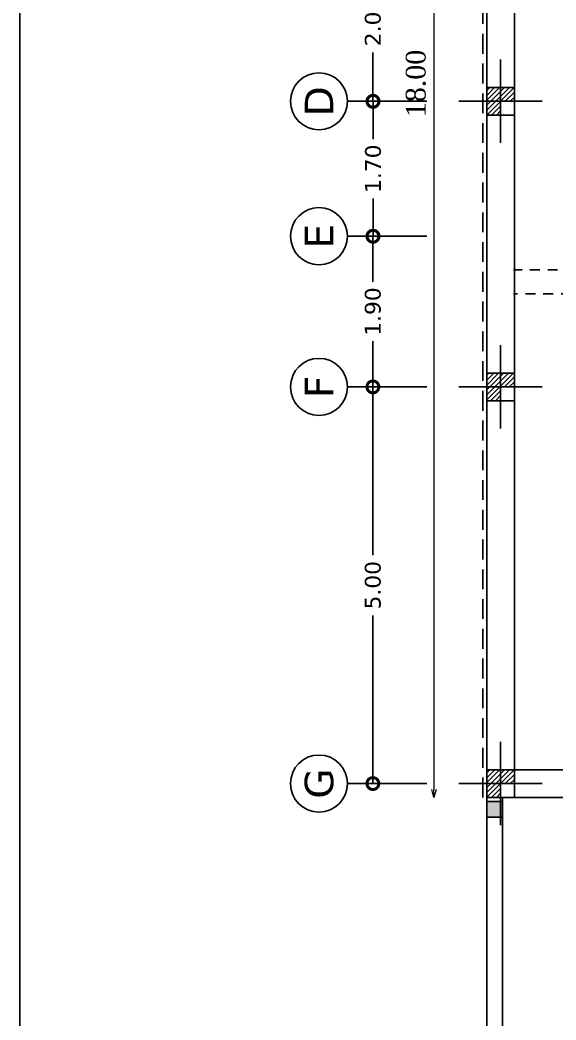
# Model space of a CAD drawing. Header units: inches. Extents: x -1482 to -895, y -39 to 122.
# Drawn here: x -1151.12 to -1144.36, y 60.19 to 72.8 of the extents above; entities that cross this region are included whole.
import ezdxf
from ezdxf.enums import TextEntityAlignment as Align

# ---------------------------------------------------------------- set-up
doc = ezdxf.new("R2010")
doc.units = ezdxf.units.IN
doc.header["$MEASUREMENT"] = 0
doc.header["$PDMODE"] = 3
doc.linetypes.add('DASHED2', pattern=[0.375, 0.25, -0.125])
doc.layers.get('Defpoints').update_dxf_attribs({"lineweight": 15})
for name, color, linetype in [('axe', 150, 'Continuous'), ('fur', 22, 'Continuous'), ('GRADIANT', 251, 'Continuous'), ('KADR', 5, 'Continuous')]:
    doc.layers.add(name, color=color, linetype=linetype)
doc.styles.add('COLI', font='TIMES.TTF', dxfattribs={"height": 0.25})
doc.styles.get("Standard").update_dxf_attribs({"font": 'verdana.TTF'})
doc.dimstyles.new('111', dxfattribs={"dimscale": 0, "dimtxt": 0.2, "dimasz": 0.1, "dimexe": 0.2, "dimexo": 0.5, "dimgap": 0.1, "dimtad": 1, "dimlfac": 1, "dimzin": 0, "dimdsep": 46, "dimtxsty": 'COLI', "dimblk1": 'OPEN30', "dimblk2": 'OPEN30', "dimsah": 1, "dimcen": 0, "dimse1": 1, "dimse2": 1, "dimclrd": 252, "dimclre": 1, "dimclrt": 1, "dimadec": 0, "dimazin": 0, "dimtfac": 0.5, "dimtix": 1, "dimtofl": 0, "dimtmove": 2, "dimatfit": 3, "dimldrblk": 'OPEN30', "dimfxl": 1, "dimtolj": 1, "dimtzin": 0, "dimlwd": 5, "dimarcsym": 0})
doc.dimstyles.new('Standard 1', dxfattribs={"dimtxt": 0.2, "dimasz": 0.3, "dimexe": 0.18, "dimexo": 0.0625, "dimgap": 0.09, "dimtad": 0, "dimzin": 0, "dimdsep": 46, "dimtxsty": 'Standard', "dimblk": 'DOTSMALL', "dimcen": 0.1, "dimclrd": 256, "dimclre": 256, "dimclrt": 256, "dimadec": 0, "dimazin": 0, "dimtfac": 1, "dimtofl": 0, "dimtmove": 0, "dimatfit": 3, "dimldrblk": 'DOTSMALL', "dimfxl": 1, "dimtolj": 1, "dimtzin": 0, "dimlwd": -1, "dimlwe": -1, "dimarcsym": 0})

# ---------------------------------------------------------------- blocks, each defined once
blk = doc.blocks.new('_Open30')
at = {"color": 0, "linetype": 'ByBlock', "lineweight": -2}
for p, q in [((-1, 0.27), (0, 0)), ((0, 0), (-1, -0.27)), ((0, 0), (-1, 0))]:
    blk.add_line(p, q, dxfattribs=at)
blk = doc.blocks.new('*D374')
at = {"color": 252, "lineweight": 5, "ltscale": 0.3, "transparency": 16777216}
blk.add_line((-1145.899, 80.898), (-1145.899, 63.098), dxfattribs=at)
at = {"layer": 'Defpoints', "color": 0, "ltscale": 0.3, "transparency": 16777216}
for p in [(-1144.711, 80.998), (-1145.899, 62.998), (-1144.711, 62.998)]:
    blk.add_point(p, dxfattribs=at)
at = {"color": 252, "lineweight": 5, "ltscale": 0.3, "transparency": 16777216, "xscale": 0.1, "yscale": 0.1, "zscale": 0.1}
for p, rotation in [((-1145.899, 80.998), 90), ((-1145.899, 62.998), 270)]:
    blk.add_blockref('_Open30', p, dxfattribs=dict(at, rotation=rotation))
at = {"color": 1, "ltscale": 0.3, "transparency": 16777216, "insert": (-1146.127, 71.998), "char_height": 0.25, "attachment_point": 5, "rotation": 90, "style": 'COLI'}
blk.add_mtext('\\A1;18.00', dxfattribs=at)
blk = doc.blocks.new('A$C78557366')
at = {"layer": 'GRADIANT', "ltscale": 0.3}
h = blk.add_hatch(dxfattribs=at)
h.set_pattern_fill('ANSI31', color=256, scale=0.2)
h.paths.add_polyline_path([(-0.1, 0), (0, 0), (0, 0.1), (-0.1, 0.1)], flags=16)
h.paths.add_polyline_path([(0.1, 0), (0.1, 0.1), (-0.1, 0.1), (-0.1, 0)], flags=17)
h.paths.add_polyline_path([(0, -0.1), (0.1, -0.1), (0.1, 0.1), (0, 0.1)])
h.paths.add_polyline_path([(0.1, -0.1), (0.1, 0.1), (-0.1, 0.1), (-0.1, -0.1)])
at = {"layer": 'axe', "ltscale": 0.3}
for p, q in [((0, 0.3), (0, -0.3)), ((-0.3, 0), (0.3, 0))]:
    blk.add_line(p, q, dxfattribs=at)
blk.add_lwpolyline([(0.1, 0.1), (-0.1, 0.1), (-0.1, -0.1), (0.1, -0.1)], close=True, dxfattribs=at)
blk = doc.blocks.new('A$C2CD672AE')
blk.add_hatch(color=0).paths.add_polyline_path([(0.2, 0.2), (0, 0.2), (0, 0), (0.2, 0)])
at = {"color": 0}
blk.add_lwpolyline([(0, 0.2), (0.2, 0.2), (0.2, 0), (0, 0)], close=True, dxfattribs=at)
blk = doc.blocks.new('_DotSmall')
at = {"color": 0, "linetype": 'ByBlock', "const_width": 0.5}
blk.add_lwpolyline([(-0.0625, 0, 1), (0.0625, 0, 1)], format="xyb", close=True, dxfattribs=at)
blk = doc.blocks.new('*D492')
at = {"layer": 'axe', "ltscale": 0.3, "transparency": 16777216}
for p, q in [((-1146.67, 73.773), (-1146.49, 73.773)), ((-1146.67, 73.773), (-1146.67, 73.155)), ((-1146.67, 71.773), (-1146.67, 72.39)), ((-1146.67, 71.773), (-1146.49, 71.773))]:
    blk.add_line(p, q, dxfattribs=at)
at = {"layer": 'Defpoints', "color": 0, "ltscale": 0.3, "transparency": 16777216}
for p in [(-1146.707, 73.773), (-1146.712, 71.773), (-1146.67, 71.773)]:
    blk.add_point(p, dxfattribs=at)
at = {"layer": 'axe', "ltscale": 0.3, "transparency": 16777216, "xscale": 0.3, "yscale": 0.3, "zscale": 0.3}
for p, rotation in [((-1146.67, 73.773), 90), ((-1146.67, 71.773), 270)]:
    blk.add_blockref('_DotSmall', p, dxfattribs=dict(at, rotation=rotation))
at = {"layer": 'axe', "ltscale": 0.3, "transparency": 16777216, "insert": (-1146.67, 72.773), "char_height": 0.2, "attachment_point": 5, "rotation": 90}
blk.add_mtext('\\A1;2.00', dxfattribs=at)
blk = doc.blocks.new('*D493')
at = {"layer": 'axe', "ltscale": 0.3, "transparency": 16777216}
for p, q in [((-1146.67, 68.173), (-1146.49, 68.173)), ((-1146.67, 68.173), (-1146.67, 66.054)), ((-1146.67, 63.173), (-1146.67, 65.292)), ((-1146.67, 63.173), (-1146.85, 63.173))]:
    blk.add_line(p, q, dxfattribs=at)
at = {"layer": 'Defpoints', "color": 0, "ltscale": 0.3, "transparency": 16777216}
for p in [(-1146.712, 68.173), (-1146.67, 63.173), (-1146.627, 63.173)]:
    blk.add_point(p, dxfattribs=at)
at = {"layer": 'axe', "ltscale": 0.3, "transparency": 16777216, "xscale": 0.3, "yscale": 0.3, "zscale": 0.3}
for p, rotation in [((-1146.67, 68.173), 90), ((-1146.67, 63.173), 270)]:
    blk.add_blockref('_DotSmall', p, dxfattribs=dict(at, rotation=rotation))
at = {"layer": 'axe', "ltscale": 0.3, "transparency": 16777216, "insert": (-1146.67, 65.673), "char_height": 0.2, "attachment_point": 5, "rotation": 90}
blk.add_mtext('\\A1;5.00', dxfattribs=at)
blk = doc.blocks.new('*D491')
at = {"layer": 'axe', "ltscale": 0.3, "transparency": 16777216}
for p, q in [((-1146.67, 70.072), (-1146.85, 70.072)), ((-1146.67, 70.072), (-1146.67, 69.497)), ((-1146.67, 68.173), (-1146.67, 68.748)), ((-1146.67, 68.173), (-1146.85, 68.173))]:
    blk.add_line(p, q, dxfattribs=at)
at = {"layer": 'Defpoints', "color": 0, "ltscale": 0.3, "transparency": 16777216}
for p in [(-1146.67, 70.072), (-1146.67, 68.173), (-1146.67, 68.173)]:
    blk.add_point(p, dxfattribs=at)
at = {"layer": 'axe', "ltscale": 0.3, "transparency": 16777216, "xscale": 0.3, "yscale": 0.3, "zscale": 0.3}
for p, rotation in [((-1146.67, 70.072), 90), ((-1146.67, 68.173), 270)]:
    blk.add_blockref('_DotSmall', p, dxfattribs=dict(at, rotation=rotation))
at = {"layer": 'axe', "ltscale": 0.3, "transparency": 16777216, "insert": (-1146.67, 69.123), "char_height": 0.2, "attachment_point": 5, "rotation": 90}
blk.add_mtext('\\A1;1.90', dxfattribs=at)
blk = doc.blocks.new('*D490')
at = {"layer": 'axe', "ltscale": 0.3, "transparency": 16777216}
for p, q in [((-1146.667, 71.773), (-1146.487, 71.773)), ((-1146.667, 71.773), (-1146.667, 71.297)), ((-1146.667, 70.072), (-1146.667, 70.548)), ((-1146.667, 70.072), (-1146.487, 70.072))]:
    blk.add_line(p, q, dxfattribs=at)
at = {"layer": 'Defpoints', "color": 0, "ltscale": 0.3, "transparency": 16777216}
for p in [(-1146.67, 71.773), (-1146.67, 70.072), (-1146.667, 70.072)]:
    blk.add_point(p, dxfattribs=at)
at = {"layer": 'axe', "ltscale": 0.3, "transparency": 16777216, "xscale": 0.3, "yscale": 0.3, "zscale": 0.3}
for p, rotation in [((-1146.667, 71.773), 90), ((-1146.667, 70.072), 270)]:
    blk.add_blockref('_DotSmall', p, dxfattribs=dict(at, rotation=rotation))
at = {"layer": 'axe', "ltscale": 0.3, "transparency": 16777216, "insert": (-1146.667, 70.923), "char_height": 0.2, "attachment_point": 5, "rotation": 90}
blk.add_mtext('\\A1;1.70', dxfattribs=at)

msp = doc.modelspace()

# ---------------------------------------------------------------- linework, layer by layer
at = {"color": 251, "linetype": 'DASHED2'}
msp.add_line((-1145.2837, 62.9979), (-1145.2837, 80.9979), dxfattribs=at)
at = {"ltscale": 0.3}
for p, q in [((-1145.2337, 62.9979), (-1145.2337, 80.9479)), ((-1144.8837, 63.3479), (-1144.8837, 74.2479)), ((-1144.8837, 63.3479), (-1144.0337, 63.3479)), ((-1145.2337, 62.9979), (-1144.0337, 62.9979))]:
    msp.add_line(p, q, dxfattribs=at)
at = {"color": 252, "ltscale": 0.3}
for p, q in [((-1145.2337, 62.9979), (-1145.2337, 50.9979)), ((-1145.0337, 62.9979), (-1145.0337, 51.1979))]:
    msp.add_line(p, q, dxfattribs=at)
at = {"layer": 'axe', "ltscale": 100}
for p, q in [((-1145.9887, 71.7729), (-1146.9902, 71.7729)), ((-1145.9887, 70.0725), (-1146.9902, 70.0725)), ((-1145.9887, 68.1729), (-1146.9902, 68.1729)), ((-1145.9887, 63.1729), (-1146.9902, 63.1729))]:
    msp.add_line(p, q, dxfattribs=at)
for centre in [(-1147.3502, 71.7729), (-1147.3502, 70.0725), (-1147.3502, 68.1729), (-1147.3502, 63.1729)]:
    msp.add_circle(centre, 0.36, dxfattribs=at)
at = {"layer": 'fur', "color": 136, "linetype": 'DASHED2', "ltscale": 0.5}
for p, q in [((-1140.738, 69.6411), (-1144.8971, 69.6479)), ((-1140.7946, 69.3479), (-1144.8971, 69.3479))]:
    msp.add_line(p, q, dxfattribs=at)
at = {"layer": 'KADR'}
msp.add_lwpolyline([(-1124.3843, 46.8196), (-1151.1236, 46.8196), (-1151.1236, 85.38), (-1124.3843, 85.38)], close=True, dxfattribs=at)

# ---------------------------------------------------------------- block references
at = {"color": 0, "rotation": 90}
msp.add_blockref('A$C2CD672AE', (-1145.0337, 62.7479), dxfattribs=at)
at = {"layer": 'axe', "ltscale": 0.3, "xscale": -1.750000000001592, "yscale": 1.750000000001592, "zscale": 1.750000000001592, "rotation": 90}
for p in [(-1145.0587, 71.7729), (-1145.0587, 68.1729), (-1145.0587, 63.1729)]:
    msp.add_blockref('A$C78557366', p, dxfattribs=at)

# ---------------------------------------------------------------- texts
at = {"layer": 'axe', "ltscale": 100}
for s, p in [('D', (-1147.3502, 71.7729)), ('E', (-1147.3502, 70.0725)), ('F', (-1147.3502, 68.1729)), ('G', (-1147.3502, 63.1729))]:
    msp.add_text(s, height=0.36, rotation=90, dxfattribs=at).set_placement(p, align=Align.MIDDLE_CENTER)

# ---------------------------------------------------------------- dimensions: what is measured, and where the dimension line sits
at = {"ltscale": 0.3}
dim = msp.add_linear_dim(base=(-1145.8992, 62.9979), p1=(-1144.7115, 80.9979), p2=(-1144.7115, 62.9979), angle=90, dimstyle='111', override={"dimscale": 1}, dxfattribs=at)
dim.commit()
dim.dimension.update_dxf_attribs({"geometry": '*D374', "text_midpoint": (-1146.1267, 71.9979)})
at = {"layer": 'axe', "ltscale": 0.3}
for base, p1, p2, picture, middle in [((-1146.6701, 71.7729), (-1146.7068, 73.7729), (-1146.7119, 71.7729), '*D492', (-1146.6701, 72.7729)), ((-1146.6672, 70.0725), (-1146.6701, 71.7729), (-1146.6701, 70.0725), '*D490', (-1146.6672, 70.9227)), ((-1146.6701, 68.1729), (-1146.6701, 70.0725), (-1146.6701, 68.1729), '*D491', (-1146.6701, 69.1227)), ((-1146.6701, 63.1729), (-1146.7119, 68.1729), (-1146.6266, 63.1729), '*D493', (-1146.6701, 65.6729))]:
    dim = msp.add_linear_dim(base=base, p1=p1, p2=p2, angle=90, dimstyle='Standard 1', override={"dimtmove": 1, "dimfxlon": 1}, dxfattribs=at)
    dim.commit()
    dim.dimension.update_dxf_attribs({"geometry": picture, "text_midpoint": middle})

doc.saveas('drawing.dxf')
